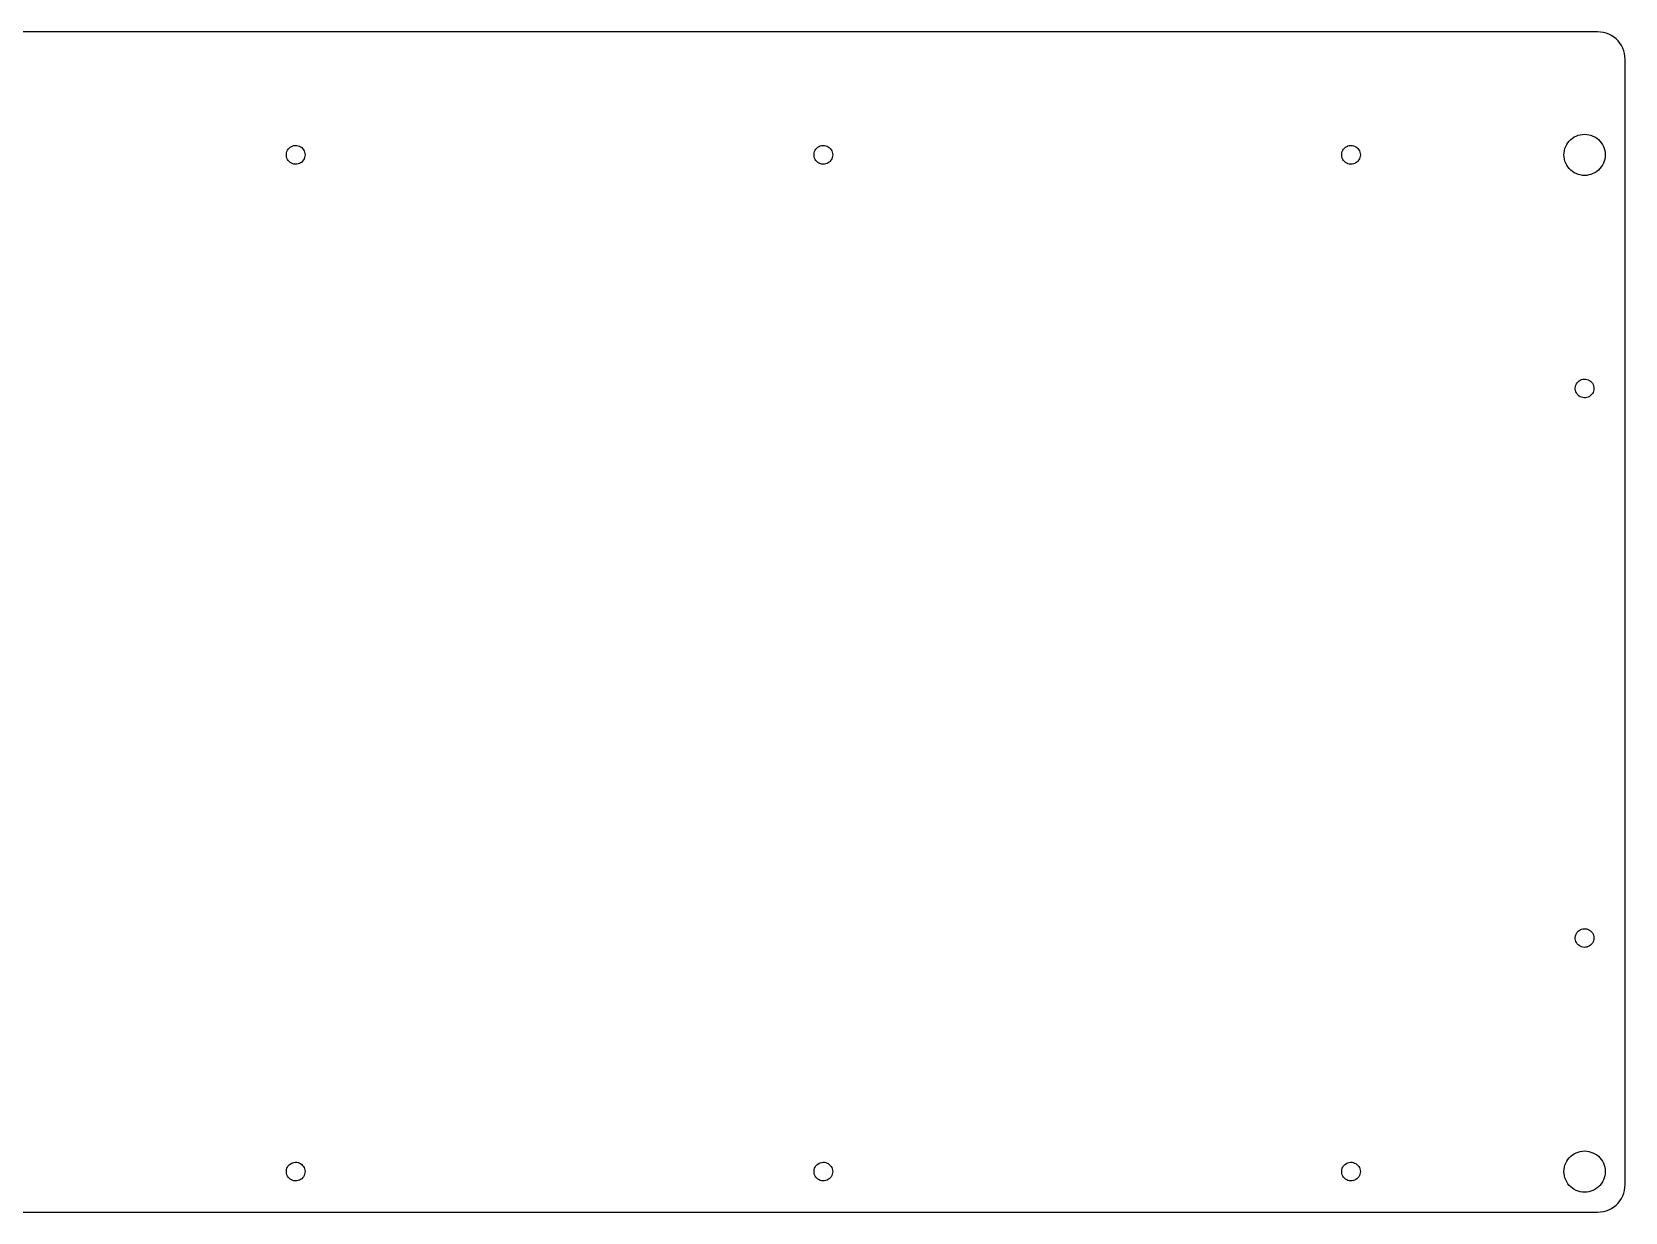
# Model space of a CAD drawing. Header units: metres. Extents: x -290 to 290, y -107 to 107.
# Drawn here: x 0 to 289.9, y -107.4 to 107.4 of the extents above; entities that cross this region are included whole.
import ezdxf

# ---------------------------------------------------------------- set-up
doc = ezdxf.new("R2010")
doc.units = ezdxf.units.M

msp = doc.modelspace()

# ---------------------------------------------------------------- linework, layer by layer
for p, q in [((284.875, 107.375), (-284.875, 107.375)), ((285.398, 107.348), (284.875, 107.375)), ((285.915, 107.266), (285.398, 107.348)), ((286.42, 107.13), (285.915, 107.266)), ((286.909, 106.943), (286.42, 107.13)), ((287.375, 106.705), (286.909, 106.943)), ((287.814, 106.42), (287.375, 106.705)), ((288.221, 106.091), (287.814, 106.42)), ((288.591, 105.721), (288.221, 106.091)), ((288.92, 105.314), (288.591, 105.721)), ((289.205, 104.875), (288.92, 105.314)), ((289.443, 104.409), (289.205, 104.875)), ((289.63, 103.92), (289.443, 104.409)), ((289.766, 103.415), (289.63, 103.92)), ((289.848, 102.898), (289.766, 103.415)), ((289.875, 102.375), (289.848, 102.898)), ((289.875, -102.375), (289.875, 102.375)), ((279.252, 86.875), (279.466, 87.2042)), ((279.466, 87.2042), (279.713, 87.5092)), ((279.713, 87.5092), (279.991, 87.7868)), ((279.991, 87.7868), (280.296, 88.0338)), ((280.296, 88.0338), (280.625, 88.2476)), ((280.625, 88.2476), (280.975, 88.4258)), ((280.975, 88.4258), (281.341, 88.5665)), ((281.341, 88.5665), (281.72, 88.668)), ((281.72, 88.668), (282.108, 88.7294)), ((282.108, 88.7294), (282.5, 88.75)), ((282.5, 88.75), (282.892, 88.7294)), ((282.892, 88.7294), (283.28, 88.668)), ((283.28, 88.668), (283.659, 88.5665)), ((283.659, 88.5665), (284.025, 88.4258)), ((284.025, 88.4258), (284.375, 88.2476)), ((284.375, 88.2476), (284.704, 88.0338)), ((284.704, 88.0338), (285.009, 87.7868)), ((285.009, 87.7868), (285.287, 87.5092)), ((285.287, 87.5092), (285.534, 87.2042)), ((285.534, 87.2042), (285.748, 86.875)), ((46.3045, 85.1241), (46.3407, 85.3696)), ((46.3045, 84.8759), (46.3045, 85.1241)), ((46.3407, 84.6304), (46.3045, 84.8759)), ((46.3407, 85.3696), (46.4122, 85.6073)), ((46.4122, 84.3927), (46.3407, 84.6304)), ((46.4122, 85.6073), (46.5175, 85.832)), ((46.5175, 84.168), (46.4122, 84.3927)), ((46.5175, 85.832), (46.6544, 86.039)), ((46.6544, 83.961), (46.5175, 84.168)), ((46.6544, 86.039), (46.8201, 86.2238)), ((46.8201, 86.2238), (47.0108, 86.3826)), ((47.0108, 86.3826), (47.2227, 86.5119)), ((47.2227, 86.5119), (47.4511, 86.6089)), ((47.4511, 86.6089), (47.6912, 86.6717)), ((47.6912, 86.6717), (47.9379, 86.6989)), ((47.9379, 86.6989), (48.1859, 86.6898)), ((48.1859, 86.6898), (48.43, 86.6447)), ((48.43, 86.6447), (48.6649, 86.5646)), ((48.6649, 86.5646), (48.8856, 86.4511)), ((48.8856, 86.4511), (49.0874, 86.3067)), ((49.0874, 86.3067), (49.2661, 86.1344)), ((49.2661, 86.1344), (49.4178, 85.938)), ((49.4178, 85.938), (49.5393, 85.7216)), ((49.5393, 84.2784), (49.4178, 84.062)), ((49.5393, 85.7216), (49.6279, 85.4898)), ((49.6279, 84.5102), (49.5393, 84.2784)), ((49.6279, 85.4898), (49.6819, 85.2475)), ((49.6819, 84.7525), (49.6279, 84.5102)), ((49.6819, 85.2475), (49.7, 85)), ((49.7, 85), (49.6819, 84.7525)), ((142.305, 85.1241), (142.341, 85.3696)), ((142.305, 84.8759), (142.305, 85.1241)), ((142.341, 84.6304), (142.305, 84.8759)), ((142.341, 85.3696), (142.412, 85.6073)), ((142.412, 84.3927), (142.341, 84.6304)), ((142.412, 85.6073), (142.518, 85.832)), ((142.518, 84.168), (142.412, 84.3927)), ((142.518, 85.832), (142.654, 86.039)), ((142.654, 83.961), (142.518, 84.168)), ((142.654, 86.039), (142.82, 86.2238)), ((142.82, 86.2238), (143.011, 86.3826)), ((143.011, 86.3826), (143.223, 86.5119)), ((143.223, 86.5119), (143.451, 86.6089)), ((143.451, 86.6089), (143.691, 86.6717)), ((143.691, 86.6717), (143.938, 86.6989)), ((143.938, 86.6989), (144.186, 86.6898)), ((144.186, 86.6898), (144.43, 86.6447)), ((144.43, 86.6447), (144.665, 86.5646)), ((144.665, 86.5646), (144.886, 86.4511)), ((144.886, 86.4511), (145.087, 86.3067)), ((145.087, 86.3067), (145.266, 86.1344)), ((145.266, 86.1344), (145.418, 85.938)), ((145.418, 85.938), (145.539, 85.7216)), ((145.539, 84.2784), (145.418, 84.062)), ((145.539, 85.7216), (145.628, 85.4898)), ((145.628, 84.5102), (145.539, 84.2784)), ((145.628, 85.4898), (145.682, 85.2475)), ((145.682, 84.7525), (145.628, 84.5102)), ((145.682, 85.2475), (145.7, 85)), ((145.7, 85), (145.682, 84.7525)), ((238.305, 85.1241), (238.341, 85.3696)), ((238.305, 84.8759), (238.305, 85.1241)), ((238.341, 84.6304), (238.305, 84.8759)), ((238.341, 85.3696), (238.412, 85.6073)), ((238.412, 84.3927), (238.341, 84.6304)), ((238.412, 85.6073), (238.518, 85.832)), ((238.518, 84.168), (238.412, 84.3927)), ((238.518, 85.832), (238.654, 86.039)), ((238.654, 83.961), (238.518, 84.168)), ((238.654, 86.039), (238.82, 86.2238)), ((238.82, 86.2238), (239.011, 86.3826)), ((239.011, 86.3826), (239.223, 86.5119)), ((239.223, 86.5119), (239.451, 86.6089)), ((239.451, 86.6089), (239.691, 86.6717)), ((239.691, 86.6717), (239.938, 86.6989)), ((239.938, 86.6989), (240.186, 86.6898)), ((240.186, 86.6898), (240.43, 86.6447)), ((240.43, 86.6447), (240.665, 86.5646)), ((240.665, 86.5646), (240.886, 86.4511)), ((240.886, 86.4511), (241.087, 86.3067)), ((241.087, 86.3067), (241.266, 86.1344)), ((241.266, 86.1344), (241.418, 85.938)), ((241.418, 85.938), (241.539, 85.7216)), ((241.539, 84.2784), (241.418, 84.062)), ((241.539, 85.7216), (241.628, 85.4898)), ((241.628, 84.5102), (241.539, 84.2784)), ((241.628, 85.4898), (241.682, 85.2475)), ((241.682, 84.7525), (241.628, 84.5102)), ((241.682, 85.2475), (241.7, 85)), ((241.7, 85), (241.682, 84.7525)), ((278.75, 85), (278.771, 85.392)), ((278.771, 84.608), (278.75, 85)), ((278.771, 85.392), (278.832, 85.7797)), ((278.832, 84.2203), (278.771, 84.608)), ((278.832, 85.7797), (278.934, 86.1588)), ((278.934, 83.8412), (278.832, 84.2203)), ((278.934, 86.1588), (279.074, 86.5253)), ((279.074, 86.5253), (279.252, 86.875)), ((285.748, 86.875), (285.926, 86.5253)), ((285.926, 86.5253), (286.066, 86.1588)), ((286.066, 86.1588), (286.168, 85.7797)), ((286.168, 84.2203), (286.066, 83.8412)), ((286.168, 85.7797), (286.229, 85.392)), ((286.229, 84.608), (286.168, 84.2203)), ((286.229, 85.392), (286.25, 85)), ((286.25, 85), (286.229, 84.608)), ((46.8201, 83.7762), (46.6544, 83.961)), ((47.0108, 83.6174), (46.8201, 83.7762)), ((47.2227, 83.4881), (47.0108, 83.6174)), ((47.4511, 83.3911), (47.2227, 83.4881)), ((47.6912, 83.3283), (47.4511, 83.3911)), ((47.9379, 83.3011), (47.6912, 83.3283)), ((48.1859, 83.3102), (47.9379, 83.3011)), ((48.43, 83.3553), (48.1859, 83.3102)), ((48.6649, 83.4354), (48.43, 83.3553)), ((48.8856, 83.5489), (48.6649, 83.4354)), ((49.0874, 83.6933), (48.8856, 83.5489)), ((49.2661, 83.8656), (49.0874, 83.6933)), ((49.4178, 84.062), (49.2661, 83.8656)), ((142.82, 83.7762), (142.654, 83.961)), ((143.011, 83.6174), (142.82, 83.7762)), ((143.223, 83.4881), (143.011, 83.6174)), ((143.451, 83.3911), (143.223, 83.4881)), ((143.691, 83.3283), (143.451, 83.3911)), ((143.938, 83.3011), (143.691, 83.3283)), ((144.186, 83.3102), (143.938, 83.3011)), ((144.43, 83.3553), (144.186, 83.3102)), ((144.665, 83.4354), (144.43, 83.3553)), ((144.886, 83.5489), (144.665, 83.4354)), ((145.087, 83.6933), (144.886, 83.5489)), ((145.266, 83.8656), (145.087, 83.6933)), ((145.418, 84.062), (145.266, 83.8656)), ((238.82, 83.7762), (238.654, 83.961)), ((239.011, 83.6174), (238.82, 83.7762)), ((239.223, 83.4881), (239.011, 83.6174)), ((239.451, 83.3911), (239.223, 83.4881)), ((239.691, 83.3283), (239.451, 83.3911)), ((239.938, 83.3011), (239.691, 83.3283)), ((240.186, 83.3102), (239.938, 83.3011)), ((240.43, 83.3553), (240.186, 83.3102)), ((240.665, 83.4354), (240.43, 83.3553)), ((240.886, 83.5489), (240.665, 83.4354)), ((241.087, 83.6933), (240.886, 83.5489)), ((241.266, 83.8656), (241.087, 83.6933)), ((241.418, 84.062), (241.266, 83.8656)), ((279.074, 83.4747), (278.934, 83.8412)), ((279.252, 83.125), (279.074, 83.4747)), ((279.466, 82.7958), (279.252, 83.125)), ((279.713, 82.4908), (279.466, 82.7958)), ((279.991, 82.2132), (279.713, 82.4908)), ((280.296, 81.9662), (279.991, 82.2132)), ((280.625, 81.7524), (280.296, 81.9662)), ((280.975, 81.5742), (280.625, 81.7524)), ((281.341, 81.4335), (280.975, 81.5742)), ((281.72, 81.3319), (281.341, 81.4335)), ((282.108, 81.2705), (281.72, 81.3319)), ((282.5, 81.25), (282.108, 81.2705)), ((282.892, 81.2705), (282.5, 81.25)), ((283.28, 81.3319), (282.892, 81.2705)), ((283.659, 81.4335), (283.28, 81.3319)), ((284.025, 81.5742), (283.659, 81.4335)), ((284.375, 81.7524), (284.025, 81.5742)), ((284.704, 81.9662), (284.375, 81.7524)), ((285.009, 82.2132), (284.704, 81.9662)), ((285.287, 82.4908), (285.009, 82.2132)), ((285.534, 82.7958), (285.287, 82.4908)), ((285.748, 83.125), (285.534, 82.7958)), ((285.926, 83.4747), (285.748, 83.125)), ((286.066, 83.8412), (285.926, 83.4747)), ((281.018, 43.332), (281.154, 43.539)), ((281.154, 43.539), (281.32, 43.7238)), ((281.32, 43.7238), (281.511, 43.8826)), ((281.511, 43.8826), (281.723, 44.0119)), ((281.723, 44.0119), (281.951, 44.1089)), ((281.951, 44.1089), (282.191, 44.1717)), ((282.191, 44.1717), (282.438, 44.1989)), ((282.438, 44.1989), (282.686, 44.1898)), ((282.686, 44.1898), (282.93, 44.1447)), ((282.93, 44.1447), (283.165, 44.0646)), ((283.165, 44.0646), (283.386, 43.9511)), ((283.386, 43.9511), (283.587, 43.8067)), ((283.587, 43.8067), (283.766, 43.6344)), ((283.766, 43.6344), (283.918, 43.438)), ((280.805, 42.6241), (280.841, 42.8696)), ((280.805, 42.3759), (280.805, 42.6241)), ((280.841, 42.1304), (280.805, 42.3759)), ((280.841, 42.8696), (280.912, 43.1073)), ((280.912, 41.8927), (280.841, 42.1304)), ((280.912, 43.1073), (281.018, 43.332)), ((281.018, 41.668), (280.912, 41.8927)), ((281.154, 41.461), (281.018, 41.668)), ((281.32, 41.2762), (281.154, 41.461)), ((281.511, 41.1174), (281.32, 41.2762)), ((281.723, 40.9881), (281.511, 41.1174)), ((281.951, 40.8911), (281.723, 40.9881)), ((282.191, 40.8283), (281.951, 40.8911)), ((282.438, 40.8011), (282.191, 40.8283)), ((282.686, 40.8102), (282.438, 40.8011)), ((282.93, 40.8553), (282.686, 40.8102)), ((283.165, 40.9354), (282.93, 40.8553)), ((283.386, 41.0489), (283.165, 40.9354)), ((283.587, 41.1933), (283.386, 41.0489)), ((283.766, 41.3656), (283.587, 41.1933)), ((283.918, 41.562), (283.766, 41.3656)), ((283.918, 43.438), (284.039, 43.2216)), ((284.039, 41.7784), (283.918, 41.562)), ((284.039, 43.2216), (284.128, 42.9898)), ((284.128, 42.0102), (284.039, 41.7784)), ((284.128, 42.9898), (284.182, 42.7475)), ((284.182, 42.2525), (284.128, 42.0102)), ((284.182, 42.7475), (284.2, 42.5)), ((284.2, 42.5), (284.182, 42.2525)), ((280.805, -57.3759), (280.841, -57.1304)), ((280.805, -57.6241), (280.805, -57.3759)), ((280.841, -57.8696), (280.805, -57.6241)), ((280.841, -57.1304), (280.912, -56.8927)), ((280.912, -58.1073), (280.841, -57.8696)), ((280.912, -56.8927), (281.018, -56.668)), ((281.018, -56.668), (281.154, -56.461)), ((281.154, -56.461), (281.32, -56.2762)), ((281.32, -56.2762), (281.511, -56.1174)), ((281.511, -56.1174), (281.723, -55.9881)), ((281.723, -55.9881), (281.951, -55.8911)), ((281.951, -55.8911), (282.191, -55.8283)), ((282.191, -55.8283), (282.438, -55.8011)), ((282.438, -55.8011), (282.686, -55.8102)), ((282.686, -55.8102), (282.93, -55.8553)), ((282.93, -55.8553), (283.165, -55.9354)), ((283.165, -55.9354), (283.386, -56.0489)), ((283.386, -56.0489), (283.587, -56.1933)), ((283.587, -56.1933), (283.766, -56.3656)), ((283.766, -56.3656), (283.918, -56.562)), ((283.918, -56.562), (284.039, -56.7784)), ((284.039, -56.7784), (284.128, -57.0102)), ((284.128, -57.0102), (284.182, -57.2525)), ((284.182, -57.7475), (284.128, -57.9898)), ((284.182, -57.2525), (284.2, -57.5)), ((284.2, -57.5), (284.182, -57.7475)), ((281.018, -58.332), (280.912, -58.1073)), ((281.154, -58.539), (281.018, -58.332)), ((281.32, -58.7238), (281.154, -58.539)), ((281.511, -58.8826), (281.32, -58.7238)), ((281.723, -59.0119), (281.511, -58.8826)), ((281.951, -59.1089), (281.723, -59.0119)), ((282.191, -59.1717), (281.951, -59.1089)), ((282.438, -59.1989), (282.191, -59.1717)), ((282.686, -59.1898), (282.438, -59.1989)), ((282.93, -59.1447), (282.686, -59.1898)), ((283.165, -59.0646), (282.93, -59.1447)), ((283.386, -58.9511), (283.165, -59.0646)), ((283.587, -58.8067), (283.386, -58.9511)), ((283.766, -58.6344), (283.587, -58.8067)), ((283.918, -58.438), (283.766, -58.6344)), ((284.039, -58.2216), (283.918, -58.438)), ((284.128, -57.9898), (284.039, -58.2216)), ((47.0108, -98.6174), (47.2227, -98.4881)), ((47.2227, -98.4881), (47.4511, -98.3911)), ((47.4511, -98.3911), (47.6912, -98.3283)), ((47.6912, -98.3283), (47.9379, -98.3011)), ((47.9379, -98.3011), (48.1859, -98.3102)), ((48.1859, -98.3102), (48.43, -98.3553)), ((48.43, -98.3553), (48.6649, -98.4354)), ((48.6649, -98.4354), (48.8856, -98.5489)), ((48.8856, -98.5489), (49.0874, -98.6933)), ((143.011, -98.6174), (143.223, -98.4881)), ((143.223, -98.4881), (143.451, -98.3911)), ((143.451, -98.3911), (143.691, -98.3283)), ((143.691, -98.3283), (143.938, -98.3011)), ((143.938, -98.3011), (144.186, -98.3102)), ((144.186, -98.3102), (144.43, -98.3553)), ((144.43, -98.3553), (144.665, -98.4354)), ((144.665, -98.4354), (144.886, -98.5489)), ((144.886, -98.5489), (145.087, -98.6933)), ((239.011, -98.6174), (239.223, -98.4881)), ((239.223, -98.4881), (239.451, -98.3911)), ((239.451, -98.3911), (239.691, -98.3283)), ((239.691, -98.3283), (239.938, -98.3011)), ((239.938, -98.3011), (240.186, -98.3102)), ((240.186, -98.3102), (240.43, -98.3553)), ((240.43, -98.3553), (240.665, -98.4354)), ((240.665, -98.4354), (240.886, -98.5489)), ((240.886, -98.5489), (241.087, -98.6933)), ((278.934, -98.8412), (279.074, -98.4747)), ((279.074, -98.4747), (279.252, -98.125)), ((279.252, -98.125), (279.466, -97.7958)), ((279.466, -97.7958), (279.713, -97.4908)), ((279.713, -97.4908), (279.991, -97.2132)), ((279.991, -97.2132), (280.296, -96.9662)), ((280.296, -96.9662), (280.625, -96.7524)), ((280.625, -96.7524), (280.975, -96.5742)), ((280.975, -96.5742), (281.341, -96.4335)), ((281.341, -96.4335), (281.72, -96.3319)), ((281.72, -96.3319), (282.108, -96.2705)), ((282.108, -96.2705), (282.5, -96.25)), ((282.5, -96.25), (282.892, -96.2705)), ((282.892, -96.2705), (283.28, -96.3319)), ((283.28, -96.3319), (283.659, -96.4335)), ((283.659, -96.4335), (284.025, -96.5742)), ((284.025, -96.5742), (284.375, -96.7524)), ((284.375, -96.7524), (284.704, -96.9662)), ((284.704, -96.9662), (285.009, -97.2132)), ((285.009, -97.2132), (285.287, -97.4908)), ((285.287, -97.4908), (285.534, -97.7958)), ((285.534, -97.7958), (285.748, -98.125)), ((285.748, -98.125), (285.926, -98.4747)), ((285.926, -98.4747), (286.066, -98.8412)), ((46.3045, -99.8759), (46.3407, -99.6304)), ((46.3045, -100.124), (46.3045, -99.8759)), ((46.3407, -100.37), (46.3045, -100.124)), ((46.3407, -99.6304), (46.4122, -99.3927)), ((46.4122, -100.607), (46.3407, -100.37)), ((46.4122, -99.3927), (46.5175, -99.168)), ((46.5175, -100.832), (46.4122, -100.607)), ((46.5175, -99.168), (46.6544, -98.961)), ((46.6544, -101.039), (46.5175, -100.832)), ((46.6544, -98.961), (46.8201, -98.7762)), ((46.8201, -101.224), (46.6544, -101.039)), ((46.8201, -98.7762), (47.0108, -98.6174)), ((47.0108, -101.383), (46.8201, -101.224)), ((47.2227, -101.512), (47.0108, -101.383)), ((48.8856, -101.451), (48.6649, -101.565)), ((49.0874, -101.307), (48.8856, -101.451)), ((49.0874, -98.6933), (49.2661, -98.8656)), ((49.2661, -101.134), (49.0874, -101.307)), ((49.2661, -98.8656), (49.4178, -99.062)), ((49.4178, -100.938), (49.2661, -101.134)), ((49.4178, -99.062), (49.5393, -99.2784)), ((49.5393, -100.722), (49.4178, -100.938)), ((49.5393, -99.2784), (49.6279, -99.5102)), ((49.6279, -100.49), (49.5393, -100.722)), ((49.6279, -99.5102), (49.6819, -99.7525)), ((49.6819, -100.248), (49.6279, -100.49)), ((49.6819, -99.7525), (49.7, -100)), ((49.7, -100), (49.6819, -100.248)), ((142.305, -99.8759), (142.341, -99.6304)), ((142.305, -100.124), (142.305, -99.8759)), ((142.341, -100.37), (142.305, -100.124)), ((142.341, -99.6304), (142.412, -99.3927)), ((142.412, -100.607), (142.341, -100.37)), ((142.412, -99.3927), (142.518, -99.168)), ((142.518, -100.832), (142.412, -100.607)), ((142.518, -99.168), (142.654, -98.961)), ((142.654, -101.039), (142.518, -100.832)), ((142.654, -98.961), (142.82, -98.7762)), ((142.82, -101.224), (142.654, -101.039)), ((142.82, -98.7762), (143.011, -98.6174)), ((143.011, -101.383), (142.82, -101.224)), ((143.223, -101.512), (143.011, -101.383)), ((144.886, -101.451), (144.665, -101.565)), ((145.087, -101.307), (144.886, -101.451)), ((145.087, -98.6933), (145.266, -98.8656)), ((145.266, -101.134), (145.087, -101.307)), ((145.266, -98.8656), (145.418, -99.062)), ((145.418, -100.938), (145.266, -101.134)), ((145.418, -99.062), (145.539, -99.2784)), ((145.539, -100.722), (145.418, -100.938)), ((145.539, -99.2784), (145.628, -99.5102)), ((145.628, -100.49), (145.539, -100.722)), ((145.628, -99.5102), (145.682, -99.7525)), ((145.682, -100.248), (145.628, -100.49)), ((145.682, -99.7525), (145.7, -100)), ((145.7, -100), (145.682, -100.248)), ((238.305, -99.8759), (238.341, -99.6304)), ((238.305, -100.124), (238.305, -99.8759)), ((238.341, -100.37), (238.305, -100.124)), ((238.341, -99.6304), (238.412, -99.3927)), ((238.412, -100.607), (238.341, -100.37)), ((238.412, -99.3927), (238.518, -99.168)), ((238.518, -100.832), (238.412, -100.607)), ((238.518, -99.168), (238.654, -98.961)), ((238.654, -101.039), (238.518, -100.832)), ((238.654, -98.961), (238.82, -98.7762)), ((238.82, -101.224), (238.654, -101.039)), ((238.82, -98.7762), (239.011, -98.6174)), ((239.011, -101.383), (238.82, -101.224)), ((239.223, -101.512), (239.011, -101.383)), ((240.886, -101.451), (240.665, -101.565)), ((241.087, -101.307), (240.886, -101.451)), ((241.087, -98.6933), (241.266, -98.8656)), ((241.266, -101.134), (241.087, -101.307)), ((241.266, -98.8656), (241.418, -99.062)), ((241.418, -100.938), (241.266, -101.134)), ((241.418, -99.062), (241.539, -99.2784)), ((241.539, -100.722), (241.418, -100.938)), ((241.539, -99.2784), (241.628, -99.5102)), ((241.628, -100.49), (241.539, -100.722)), ((241.628, -99.5102), (241.682, -99.7525)), ((241.682, -100.248), (241.628, -100.49)), ((241.682, -99.7525), (241.7, -100)), ((241.7, -100), (241.682, -100.248)), ((278.75, -100), (278.771, -99.608)), ((278.771, -100.392), (278.75, -100)), ((278.771, -99.608), (278.832, -99.2203)), ((278.832, -100.78), (278.771, -100.392)), ((278.832, -99.2203), (278.934, -98.8412)), ((278.934, -101.159), (278.832, -100.78)), ((279.074, -101.525), (278.934, -101.159)), ((286.066, -101.159), (285.926, -101.525)), ((286.066, -98.8412), (286.168, -99.2203)), ((286.168, -100.78), (286.066, -101.159)), ((286.168, -99.2203), (286.229, -99.608)), ((286.229, -100.392), (286.168, -100.78)), ((286.229, -99.608), (286.25, -100)), ((286.25, -100), (286.229, -100.392)), ((47.4511, -101.609), (47.2227, -101.512)), ((47.6912, -101.672), (47.4511, -101.609)), ((47.9379, -101.699), (47.6912, -101.672)), ((48.1859, -101.69), (47.9379, -101.699)), ((48.43, -101.645), (48.1859, -101.69)), ((48.6649, -101.565), (48.43, -101.645)), ((143.451, -101.609), (143.223, -101.512)), ((143.691, -101.672), (143.451, -101.609)), ((143.938, -101.699), (143.691, -101.672)), ((144.186, -101.69), (143.938, -101.699)), ((144.43, -101.645), (144.186, -101.69)), ((144.665, -101.565), (144.43, -101.645)), ((239.451, -101.609), (239.223, -101.512)), ((239.691, -101.672), (239.451, -101.609)), ((239.938, -101.699), (239.691, -101.672)), ((240.186, -101.69), (239.938, -101.699)), ((240.43, -101.645), (240.186, -101.69)), ((240.665, -101.565), (240.43, -101.645)), ((279.252, -101.875), (279.074, -101.525)), ((279.466, -102.204), (279.252, -101.875)), ((279.713, -102.509), (279.466, -102.204)), ((279.991, -102.787), (279.713, -102.509)), ((280.296, -103.034), (279.991, -102.787)), ((280.625, -103.248), (280.296, -103.034)), ((280.975, -103.426), (280.625, -103.248)), ((281.341, -103.566), (280.975, -103.426)), ((281.72, -103.668), (281.341, -103.566)), ((282.108, -103.729), (281.72, -103.668)), ((282.5, -103.75), (282.108, -103.729)), ((282.892, -103.729), (282.5, -103.75)), ((283.28, -103.668), (282.892, -103.729)), ((283.659, -103.566), (283.28, -103.668)), ((284.025, -103.426), (283.659, -103.566)), ((284.375, -103.248), (284.025, -103.426)), ((284.704, -103.034), (284.375, -103.248)), ((285.009, -102.787), (284.704, -103.034)), ((285.287, -102.509), (285.009, -102.787)), ((285.534, -102.204), (285.287, -102.509)), ((285.748, -101.875), (285.534, -102.204)), ((285.926, -101.525), (285.748, -101.875)), ((289.443, -104.409), (289.63, -103.92)), ((289.63, -103.92), (289.766, -103.415)), ((289.766, -103.415), (289.848, -102.898)), ((289.848, -102.898), (289.875, -102.375)), ((285.915, -107.266), (286.42, -107.13)), ((286.42, -107.13), (286.909, -106.943)), ((286.909, -106.943), (287.375, -106.705)), ((287.375, -106.705), (287.814, -106.42)), ((287.814, -106.42), (288.221, -106.091)), ((288.221, -106.091), (288.591, -105.721)), ((288.591, -105.721), (288.92, -105.314)), ((288.92, -105.314), (289.205, -104.875)), ((289.205, -104.875), (289.443, -104.409)), ((-284.875, -107.375), (284.875, -107.375)), ((284.875, -107.375), (285.398, -107.348)), ((285.398, -107.348), (285.915, -107.266))]:
    msp.add_line(p, q)

doc.saveas('drawing.dxf')
